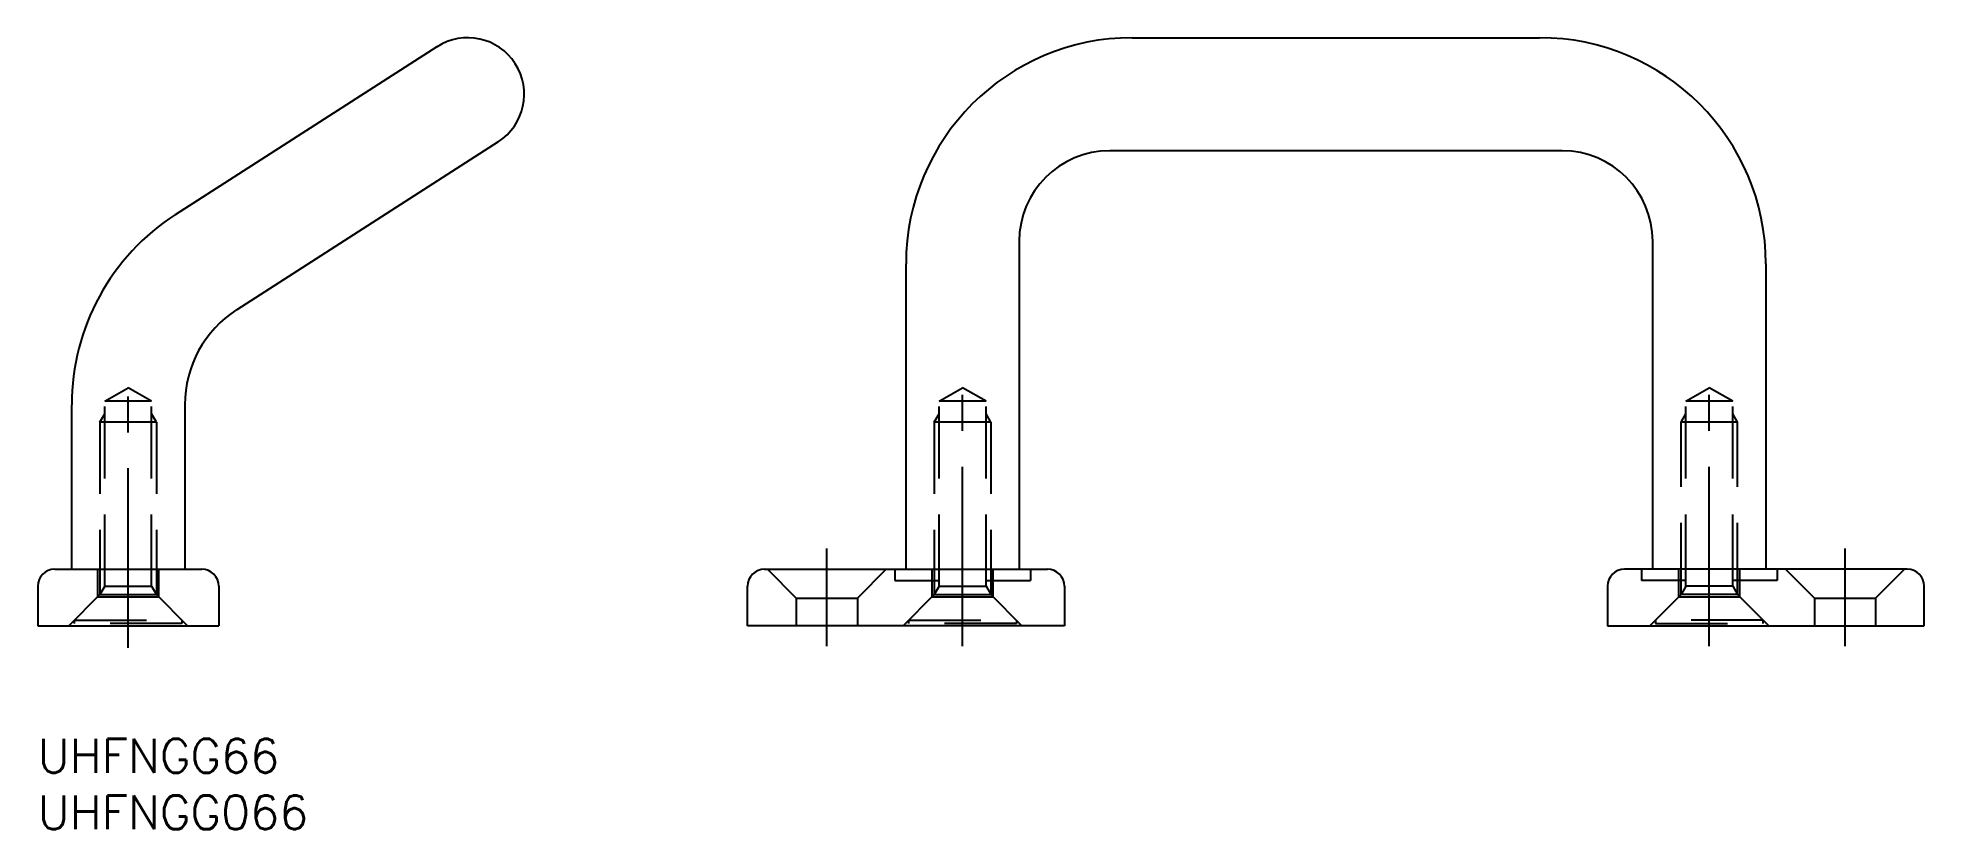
# Model space of a CAD drawing. Extents: x 0 to 167, y -8 to 62.
import ezdxf

# ---------------------------------------------------------------- set-up
doc = ezdxf.new("R2010")
doc.units = 0
doc.header["$LTSCALE"] = 0.5
doc.linetypes.add('CENTER', pattern=[50.8, 31.75, -6.35, 6.35, -6.35])
doc.linetypes.add('DASHED', pattern=[19.05, 12.7, -6.35])
for name, color, linetype in [('MSM_CENTER', 1, 'CENTER'), ('MSM_CONTINUOUS', 7, 'CONTINUOUS'), ('MSM_DASHED', 4, 'DASHED'), ('MSM_PART_NUMBER', 7, 'CONTINUOUS')]:
    doc.layers.add(name, color=color, linetype=linetype)
doc.styles.get("Standard").update_dxf_attribs({"font": 'txt.shx', "height": 3, "bigfont": 'bigfont.shx'})

# ---------------------------------------------------------------- blocks, each defined once
blk = doc.blocks.new('*U3')
at = {"layer": 'MSM_PART_NUMBER'}
blk.add_text('UHFNGG66', height=3, dxfattribs=at).set_placement((0, -3))
blk = doc.blocks.new('*U4')
at = {"layer": 'MSM_PART_NUMBER'}
blk.add_text('UHFNGG066', height=3, dxfattribs=at).set_placement((0, -8))

msp = doc.modelspace()

# ---------------------------------------------------------------- linework, layer by layer
at = {"layer": 'MSM_CENTER'}
for p, q in [((8, 8.05), (8, 32.04)), ((81.75, 8.18), (81.75, 32.04)), ((147.75, 8.18), (147.75, 32.04)), ((69.75, 8.18), (69.75, 16.82)), ((159.75, 8.18), (159.75, 16.82))]:
    msp.add_line(p, q, dxfattribs=at)
at = {"layer": 'MSM_CONTINUOUS'}
for p, q in [((96.75, 62), (132.75, 62)), ((12.19, 46.37), (35.3, 61.21)), ((40.7, 52.79), (17.6, 37.95)), ((134.75, 52), (94.75, 52)), ((86.75, 44), (86.75, 15)), ((142.75, 15), (142.75, 44)), ((76.75, 15), (76.75, 42)), ((152.75, 42), (152.75, 15)), ((3, 15), (3, 29.54)), ((13, 29.54), (13, 15)), ((0, 13.5), (0, 10)), ((1.5, 15), (14.5, 15)), ((16, 13.5), (16, 10)), ((62.75, 10), (62.75, 13.5)), ((64.25, 15), (89.25, 15)), ((90.75, 13.5), (90.75, 10)), ((138.75, 13.5), (138.75, 10)), ((165.25, 15), (140.25, 15)), ((166.75, 10), (166.75, 13.5)), ((0, 10), (16, 10)), ((90.75, 10), (62.75, 10)), ((138.75, 10), (166.75, 10))]:
    msp.add_line(p, q, dxfattribs=at)
for centre, radius, start, end in [((38, 57), 5, 302.7126, 122.7126), ((96.75, 42), 20, 90, 180), ((132.75, 42), 20, 0, 90), ((94.75, 44), 8, 90, 180), ((134.75, 44), 8, 0, 90), ((23, 29.54), 20, 122.7126, 180), ((23, 29.54), 10, 122.7126, 180), ((1.5, 13.5), 1.5, 90, 180), ((14.5, 13.5), 1.5, 0, 90), ((64.25, 13.5), 1.5, 90, 180), ((89.25, 13.5), 1.5, 0, 90), ((140.25, 13.5), 1.5, 90, 180), ((165.25, 13.5), 1.5, 0, 90)]:
    msp.add_arc(centre, radius, start, end, dxfattribs=at)
at = {"layer": 'MSM_DASHED'}
for p, q in [((5.93, 29.85), (8, 31.04)), ((10.07, 29.85), (8, 31.04)), ((79.69, 29.85), (81.75, 31.04)), ((83.82, 29.85), (81.75, 31.04)), ((145.69, 29.85), (147.75, 31.04)), ((149.82, 29.85), (147.75, 31.04)), ((5.5, 28), (5.93, 28.75)), ((5.93, 13.5), (5.93, 29.85)), ((10.07, 29.85), (5.93, 29.85)), ((10.07, 13.5), (10.07, 29.85)), ((10.5, 28), (10.07, 28.75)), ((79.25, 28), (79.69, 28.75)), ((79.69, 13.5), (79.69, 29.85)), ((83.82, 29.85), (79.69, 29.85)), ((83.82, 13.5), (83.82, 29.85)), ((84.25, 28), (83.82, 28.75)), ((145.25, 28), (145.69, 28.75)), ((145.69, 13.5), (145.69, 29.85)), ((149.82, 29.85), (145.69, 29.85)), ((149.82, 13.5), (149.82, 29.85)), ((150.25, 28), (149.82, 28.75)), ((5.5, 28), (5.5, 12.75)), ((10.5, 28), (5.5, 28)), ((10.5, 28), (10.5, 12.75)), ((79.25, 28), (79.25, 12.75)), ((84.25, 28), (79.25, 28)), ((84.25, 28), (84.25, 12.75)), ((145.25, 12.75), (145.25, 28)), ((150.25, 28), (145.25, 28)), ((150.25, 12.75), (150.25, 28)), ((5.3, 12.55), (5.3, 15)), ((5.93, 13.5), (5.5, 12.75)), ((5.93, 13.5), (10.07, 13.5)), ((10.07, 13.5), (10.5, 12.75)), ((10.7, 12.55), (10.7, 15)), ((64.5, 15), (67.05, 12.45)), ((75, 15), (72.45, 12.45)), ((75.75, 15), (75.75, 14)), ((75.75, 14), (79.69, 14)), ((79.05, 12.55), (79.05, 15)), ((79.69, 13.5), (79.25, 12.75)), ((79.69, 13.5), (83.82, 13.5)), ((83.82, 14), (87.75, 14)), ((83.82, 13.5), (84.25, 12.75)), ((84.45, 12.55), (84.45, 15)), ((87.75, 15), (87.75, 14)), ((141.75, 15), (141.75, 14)), ((145.69, 14), (141.75, 14)), ((145.05, 12.55), (145.05, 15)), ((145.69, 13.5), (145.25, 12.75)), ((149.82, 13.5), (145.69, 13.5)), ((153.75, 14), (149.82, 14)), ((149.82, 13.5), (150.25, 12.75)), ((150.45, 12.55), (150.45, 15)), ((153.75, 15), (153.75, 14)), ((154.5, 15), (157.05, 12.45)), ((165, 15), (162.45, 12.45)), ((2.75, 10), (5.5, 12.75)), ((5.3, 12.55), (10.7, 12.55)), ((5.5, 12.75), (10.5, 12.75)), ((13.25, 10), (10.5, 12.75)), ((67.05, 12.45), (67.05, 10)), ((67.05, 12.45), (72.45, 12.45)), ((72.45, 12.45), (72.45, 10)), ((76.5, 10), (79.25, 12.75)), ((79.05, 12.55), (84.45, 12.55)), ((79.25, 12.75), (84.25, 12.75)), ((87, 10), (84.25, 12.75)), ((142.5, 10), (145.25, 12.75)), ((145.05, 12.55), (150.45, 12.55)), ((150.25, 12.75), (145.25, 12.75)), ((153, 10), (150.25, 12.75)), ((157.05, 12.45), (157.05, 10)), ((157.05, 12.45), (162.45, 12.45)), ((162.45, 12.45), (162.45, 10)), ((3.25, 10.5), (12.75, 10.5)), ((3.25, 10.2), (3.25, 10.5)), ((12.75, 10.2), (3.25, 10.2)), ((12.75, 10.5), (12.75, 10.2)), ((77, 10.5), (86.5, 10.5)), ((77, 10.2), (77, 10.5)), ((86.5, 10.2), (77, 10.2)), ((86.5, 10.5), (86.5, 10.2)), ((143, 10.5), (143, 10.2)), ((152.5, 10.5), (143, 10.5)), ((143, 10.2), (152.5, 10.2)), ((152.5, 10.2), (152.5, 10.5))]:
    msp.add_line(p, q, dxfattribs=at)

# ---------------------------------------------------------------- block references
at = {"layer": 'MSM_CONTINUOUS'}
for name in ['*U3', '*U4']:
    msp.add_blockref(name, (0, 0), dxfattribs=at)

doc.saveas('drawing.dxf')
